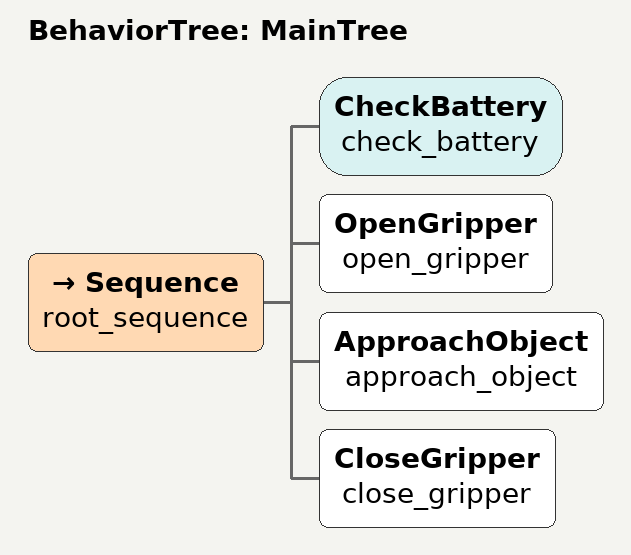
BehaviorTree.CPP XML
<?xml version="1.0"?>
<root BTCPP_format="4" main_tree_to_execute = "MainTree" >
    <BehaviorTree ID="MainTree">
        <Sequence name="root_sequence">
            <CheckBattery name="check_battery"/>
            <OpenGripper name="open_gripper"/>
            <ApproachObject name="approach_object"/>
            <CloseGripper name="close_gripper"/>
        </Sequence>
    </BehaviorTree>
</root>
